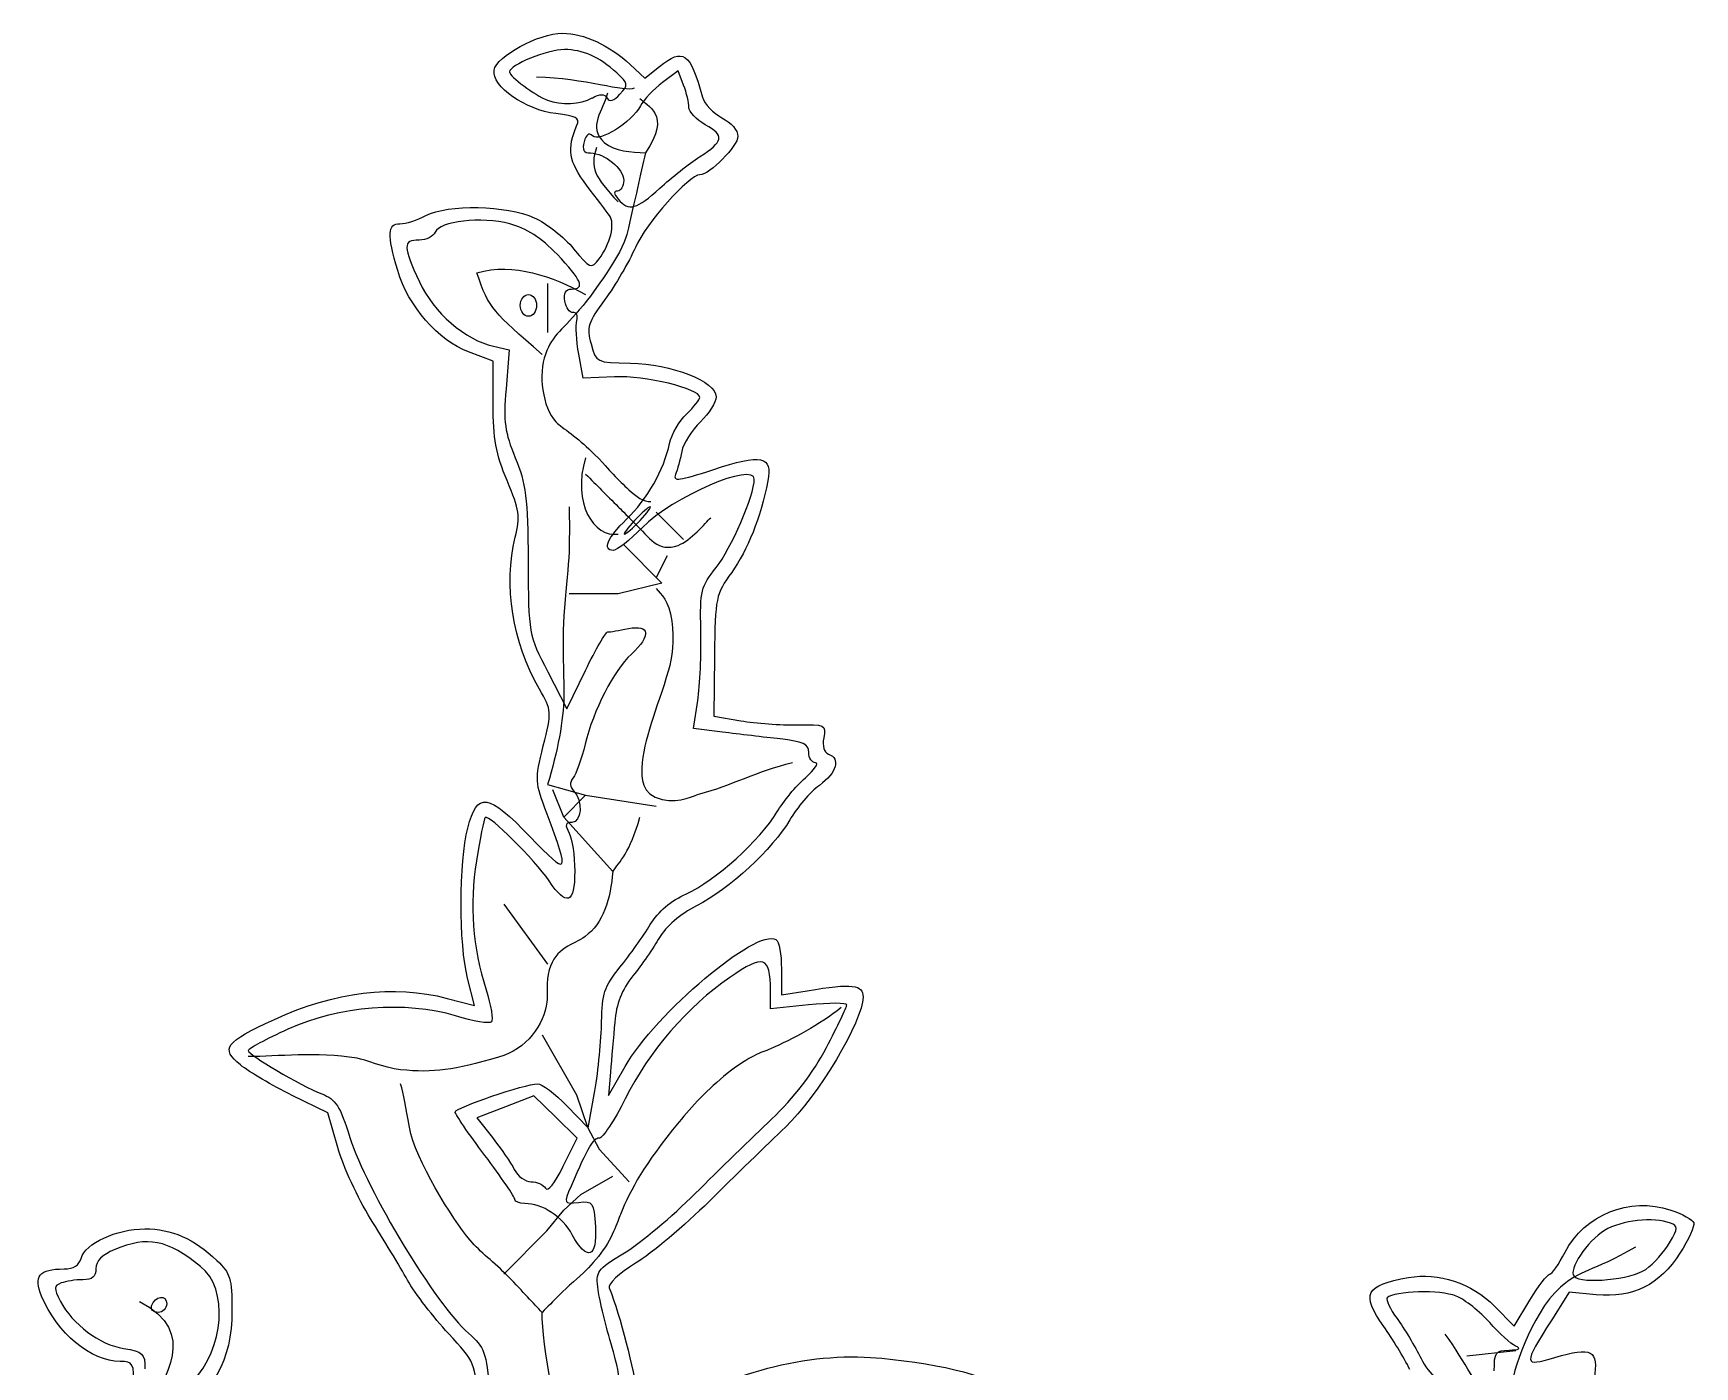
# Model space of a CAD drawing. Extents: x 256 to 402, y -1 to 112.
# Drawn here: x 283.14 to 329.91, y 74.04 to 111.56 of the extents above; entities that cross this region are included whole.
import ezdxf

# ---------------------------------------------------------------- set-up
doc = ezdxf.new("R2010")
doc.units = 0
doc.layers.add('Layer_1', color=7, linetype='CONTINUOUS')

msp = doc.modelspace()

# ---------------------------------------------------------------- linework, layer by layer
at = {"layer": 'Layer_1', "color": 7}
for points in [[(299.94057, 110.681263), (300.35166, 110.296868), (300.76522, 110.622174)], [(301.44607, 110.101066), (301.29453, 110.499658), (300.85082, 110.171609)], [(296.0838, 101.120955), (296.0838, 102.329901), (295.39628, 102.592468)], [(296.09126, 102.753137), (296.53889, 102.654817), (296.44849, 101.55606)], [(299.49823, 101.89385), (298.61723, 101.85304), (298.49651, 102.533454)], [(302.3165, 94.047445), (302.2972, 92.342887), (303.05732, 92.214725)], [(297.62215, 93.597414), (298.16357, 92.556928), (298.68545, 93.6357)], [(302.54356, 91.896879), (301.72802, 91.999101), (301.84471, 92.782505)], [(304.20032, 85.234827), (304.20032, 84.502432), (304.92775, 84.622166)], [(294.79532, 84.407591), (295.56412, 84.208169), (295.3647, 84.976963)], [(304.96674, 84.22419), (303.89475, 84.116534), (303.89275, 84.629788)], [(299.38925, 82.334213), (299.33425, 81.669405), (299.79892, 82.487356)], [(291.71048, 80.213514), (291.43101, 81.189342), (290.42673, 81.678376)], [(297.84045, 81.073377), (297.23306, 81.668652), (296.43166, 81.357211), (295.63026, 81.04577), (296.06493, 80.491011)], [(298.15946, 81.383228), (298.76482, 80.762788), (298.94684, 81.804369)], [(298.05798, 79.681858), (298.44784, 80.478103), (297.84045, 81.073377)], [(324.27217, 75.748219), (324.82957, 75.188652), (325.26651, 75.916078)], [(327.13468, 76.069087), (326.37519, 76.142067), (325.88054, 75.359076)]]:
    msp.add_lwpolyline(points, dxfattribs=at)
for points in [[(298.87055, 109.738242)], [(300.7795, 107.200304)], [(296.85021, 103.903009)], [(300.21934, 97.853891)], [(328.52705, 76.782222)], [(286.47163, 75.753555)]]:
    msp.add_lwpolyline(points, close=True, dxfattribs=at)
at = {"layer": 'Layer_1', "color": 3}
for points in [[(300.67859, 98.083584), (301.4443, 97.317873)], [(299.75974, 97.164731), (300.83173, 96.092735), (299.6066, 95.787217), (298.22832, 95.786451)], [(300.98488, 96.858447), (300.67859, 96.245878)], [(297.61575, 90.426473), (298.68774, 90.120188), (298.07517, 89.50762), (297.76889, 90.273331)], [(298.68769, 90.120188), (300.67854, 89.813904)], [(298.07512, 89.50762), (299.4534, 87.976197)], [(296.39056, 87.057346), (297.6157, 85.372781)], [(297.46256, 83.381932), (298.43271, 81.697368), (298.74328, 80.778514), (299.07131, 80.166711), (299.91283, 79.247092)], [(296.39056, 76.643674), (297.59594, 77.8682), (298.07512, 78.448762), (298.55354, 78.89073), (299.4534, 79.400234)], [(298.23148, 76.335093), (297.94648, 76.055149)], [(323.49668, 74.346547), (324.87496, 74.499689)]]:
    msp.add_lwpolyline(points, dxfattribs=at)
at = {"layer": 'Layer_1', "color": 7}
for points in [[(296.11332, 110.519145), (296.17372, 110.915278), (297.36817, 111.56005), (298.04158, 111.56005)], [(298.04158, 111.56005), (298.63399, 111.56005), (299.36012, 111.224023), (299.94057, 110.681263)], [(298.09056, 111.100708), (297.60547, 111.100708), (296.54387, 110.667948), (296.54387, 110.470203)], [(299.5682, 110.442529), (299.06551, 110.900373), (298.61576, 111.100708), (298.09056, 111.100708)], [(300.76522, 110.622174), (301.44523, 111.15707), (301.62113, 111.032112), (301.98035, 109.758948)], [(297.85428, 109.299704), (296.997, 109.396334), (296.04389, 110.06393), (296.11332, 110.519145)], [(296.54387, 110.470203), (296.54387, 110.342179), (297.26179, 109.812828), (297.61587, 109.679782)], [(299.6561, 109.845478), (299.89735, 110.112061), (299.89213, 110.147535), (299.5682, 110.442529)], [(300.85082, 110.171609), (300.60678, 109.991183), (300.32763, 109.695704), (300.23048, 109.514989)], [(301.59762, 109.475608), (301.59762, 109.600386), (301.52942, 109.881841), (301.44607, 110.101066)], [(297.61587, 109.679782), (298.00076, 109.535158), (298.53784, 109.560181), (298.87055, 109.738242)], [(298.8706, 109.738226), (299.10215, 109.86215), (299.21472, 109.861185), (299.29295, 109.734626)], [(300.23048, 109.514989), (299.97964, 109.048371), (299.07165, 108.481083), (298.88091, 108.671817)], [(299.29295, 109.734626), (299.36585, 109.616637), (299.48073, 109.651706), (299.6561, 109.845478)], [(302.05599, 108.987866), (301.80388, 109.131348), (301.59762, 109.350831), (301.59762, 109.475608)], [(301.98035, 109.758948), (302.03405, 109.568511), (302.2799, 109.308314), (302.52661, 109.180732)], [(298.44421, 108.974056), (298.53111, 109.175596), (298.42231, 109.23568), (297.85428, 109.299704)], [(298.714, 107.287504), (298.21394, 107.949097), (298.15663, 108.307397), (298.44421, 108.974056)], [(301.89209, 108.080872), (302.57987, 108.526757), (302.60657, 108.674512), (302.05599, 108.987866)], [(302.52661, 109.180732), (302.78198, 109.048675), (302.97519, 108.824406), (302.97519, 108.660027)], [(298.64619, 108.507397), (298.58679, 108.280128), (298.63609, 108.190992), (298.82132, 108.190992)], [(298.88091, 108.671817), (298.78036, 108.772368), (298.70093, 108.716727), (298.64619, 108.507397)], [(302.97519, 108.660027), (302.97519, 108.387073), (302.17693, 107.578352), (301.9075, 107.578352)], [(298.82132, 108.190992), (299.2214, 108.190992), (299.75991, 107.746688), (299.75991, 107.416597)], [(300.77945, 107.200304), (301.1031, 107.497707), (301.60379, 107.893963), (301.89209, 108.080872)], [(301.9075, 107.578352), (301.60291, 107.578352), (300.38462, 106.209058), (300.08862, 105.534025)], [(299.36061, 106.430639), (299.28501, 106.531378), (298.99406, 106.916969), (298.714, 107.287504)], [(299.58802, 107.118996), (299.46925, 107.118996), (299.47505, 107.047996), (299.60682, 106.889283)], [(299.75991, 107.416597), (299.75991, 107.252916), (299.68251, 107.118996), (299.58802, 107.118996)], [(299.60682, 106.889283), (299.89419, 106.543014), (300.13318, 106.606398), (300.7795, 107.200304)], [(294.19029, 106.428839), (294.81462, 106.754453), (296.46644, 106.722414), (297.24319, 106.369629)], [(293.40036, 104.88118), (293.09656, 105.904161), (293.11059, 106.200069), (293.46286, 106.200069)], [(293.46286, 106.200069), (293.62169, 106.200069), (293.94903, 106.303015), (294.19029, 106.428839)], [(296.55524, 106.198448), (295.76009, 106.411109), (294.57315, 106.276398), (294.45163, 105.959707)], [(297.88435, 105.340197), (297.44276, 105.799427), (297.01542, 106.075377), (296.55524, 106.198448)], [(297.24319, 106.369629), (297.58606, 106.2139), (298.0847, 105.821875), (298.35129, 105.49846)], [(299.06678, 105.210682), (299.38447, 105.623978), (299.52574, 106.210522), (299.36061, 106.430639)], [(294.00112, 105.740715), (293.54285, 105.740715), (293.54387, 105.559266), (294.00812, 104.56299)], [(294.45163, 105.959707), (294.40543, 105.839262), (294.20268, 105.740715), (294.00112, 105.740715)], [(298.29484, 104.362435), (298.68449, 104.362435), (298.57595, 104.620965), (297.88435, 105.340197)], [(298.35129, 105.49846), (298.82103, 104.928585), (298.84311, 104.919703), (299.06678, 105.210682)], [(300.08862, 105.534025), (299.90952, 105.125586), (299.52336, 104.464984), (299.2305, 104.066021)], [(295.39628, 102.592468), (294.52906, 102.923659), (293.69902, 103.875464), (293.40036, 104.88118)], [(294.00812, 104.56299), (294.40645, 103.707462), (295.30648, 102.925503), (296.09126, 102.753137)], [(298.10704, 104.017865), (298.07144, 104.251171), (298.13204, 104.362435), (298.29484, 104.362435)], [(296.85021, 103.903009), (296.85021, 104.073167), (296.9523, 104.209294), (297.07992, 104.209294)], [(297.07992, 103.596725), (296.9523, 103.596725), (296.85021, 103.732851), (296.85021, 103.903009)], [(297.07992, 104.209294), (297.20754, 104.209294), (297.30963, 104.073167), (297.30963, 103.903009)], [(297.30963, 103.903009), (297.30963, 103.732851), (297.20754, 103.596725), (297.07992, 103.596725)], [(298.3317, 103.706344), (298.2371, 103.688164), (298.13596, 103.828351), (298.10704, 104.017865)], [(299.2305, 104.066021), (298.7527, 103.415128), (298.71284, 103.286937), (298.8424, 102.817789)], [(298.43981, 103.476631), (298.47501, 103.621151), (298.42631, 103.724522), (298.3317, 103.706344)], [(298.49651, 102.533454), (298.43011, 102.907682), (298.40461, 103.332112), (298.43981, 103.476631)], [(298.8424, 102.817789), (298.98634, 102.29655), (298.98973, 102.294888), (299.94727, 102.276656)], [(299.94727, 102.276656), (301.10778, 102.254556), (302.36262, 101.764625), (302.36262, 101.333614)], [(296.44849, 101.55606), (296.37199, 100.626393), (296.41199, 100.327684), (296.70858, 99.615022)], [(301.90429, 101.313979), (301.90429, 101.558861), (300.35051, 101.933331), (299.49823, 101.89385)], [(296.47876, 98.97363), (296.16684, 99.71471), (296.0838, 100.166194), (296.0838, 101.120955)], [(301.52938, 100.847627), (301.73558, 101.041343), (301.90429, 101.251201), (301.90429, 101.313979)], [(302.36262, 101.333614), (302.36262, 101.177922), (302.16334, 100.859621), (301.91978, 100.626276)], [(301.05126, 100.016936), (301.10806, 100.2801), (301.32318, 100.653911), (301.52938, 100.847627)], [(301.91978, 100.626276), (301.67622, 100.392932), (301.43985, 100.018239), (301.39451, 99.793628)], [(299.83815, 97.885327), (300.42628, 98.456507), (300.89071, 99.272579), (301.05126, 100.016936)], [(301.39451, 99.793628), (301.34921, 99.569016), (301.27015, 99.276992), (301.21892, 99.144685)], [(302.26961, 99.279988), (303.64667, 99.732483), (303.95974, 99.668676), (303.81888, 98.964228)], [(296.70858, 99.615022), (297.0123, 98.885121), (297.06051, 98.496892), (297.0699, 96.705319)], [(303.43571, 99.010799), (303.43571, 99.51014), (301.14544, 98.522339), (300.27603, 97.648017)], [(301.21892, 99.144685), (301.14172, 98.945233), (301.32122, 98.968352), (302.26961, 99.279988)], [(296.70847, 97.379009), (296.8545, 97.95894), (296.82779, 98.144374), (296.47876, 98.97363)], [(302.36434, 96.530041), (302.77579, 97.042043), (303.43571, 98.570079), (303.43571, 99.010799)], [(303.81888, 98.964228), (303.61185, 97.928872), (303.24858, 97.012092), (302.79999, 96.392828)], [(300.50244, 98.236747), (300.46034, 98.236747), (300.26401, 98.064462), (300.06619, 97.853891)], [(300.21934, 97.853891), (300.41716, 98.064462), (300.54455, 98.236747), (300.50244, 98.236747)], [(299.47203, 97.011609), (299.1524, 97.011609), (299.29918, 97.361879), (299.83815, 97.885327)], [(300.06619, 97.853891), (299.86837, 97.64332), (299.74098, 97.471035), (299.78309, 97.471035)], [(299.78309, 97.471035), (299.82519, 97.471035), (300.02151, 97.64332), (300.21934, 97.853891)], [(297.38919, 93.106408), (296.62517, 94.431803), (296.36986, 96.034259), (296.70847, 97.379009)], [(300.27603, 97.648017), (299.92797, 97.297992), (299.56617, 97.011609), (299.47203, 97.011609)], [(297.0699, 96.705319), (297.0807, 94.645971), (297.0828, 94.633836), (297.62215, 93.597414)], [(301.93281, 94.761671), (301.90601, 95.882059), (301.93312, 95.993527), (302.36434, 96.530041)], [(302.79999, 96.392828), (302.35317, 95.776006), (302.33506, 95.688161), (302.3165, 94.047445)], [(298.68545, 93.6357), (298.97249, 94.229023), (299.25432, 94.71447), (299.31174, 94.71447)], [(299.31174, 94.71447), (299.36914, 94.71447), (299.63151, 94.75754), (299.89473, 94.81018)], [(299.89473, 94.81018), (300.50407, 94.932048), (300.53938, 94.616491), (299.97533, 94.090306)], [(301.84471, 92.782505), (301.90891, 93.213377), (301.94851, 94.104001), (301.93281, 94.761671)], [(299.97533, 94.090306), (299.47417, 93.622821), (298.91022, 92.524678), (298.67361, 91.555534)], [(297.49737, 91.50784), (297.73829, 92.47765), (297.73651, 92.503896), (297.38919, 93.106408)], [(303.05732, 92.214725), (303.47539, 92.144235), (304.18755, 92.093469), (304.6399, 92.101907)], [(304.16309, 91.70418), (303.72089, 91.75394), (302.9921, 91.840657), (302.54356, 91.896879)], [(304.96708, 91.326383), (304.96708, 91.559409), (304.81515, 91.630802), (304.16309, 91.70418)], [(304.6399, 92.101907), (305.43503, 92.116747), (305.45994, 92.104707), (305.39002, 91.738935)], [(305.39002, 91.738935), (305.34562, 91.506732), (305.39802, 91.32994), (305.52472, 91.281184)], [(297.60358, 89.593563), (297.26167, 90.497433), (297.25888, 90.547772), (297.49737, 91.50784)], [(298.67361, 91.555534), (298.57341, 91.145127), (298.4216, 90.720277), (298.33626, 90.611422)], [(305.15851, 91.034942), (305.05323, 91.037242), (304.96708, 91.168357), (304.96708, 91.326383)], [(305.52472, 91.281184), (305.87042, 91.148524), (305.75775, 90.761114), (305.26819, 90.399173)], [(304.87379, 90.613801), (305.13567, 90.843162), (305.2638, 91.032676), (305.15851, 91.034942)], [(298.33626, 90.611422), (298.22991, 90.47578), (298.23686, 90.35772), (298.35836, 90.236223)], [(304.07089, 89.644475), (304.25061, 89.948244), (304.61191, 90.384439), (304.87379, 90.613801)], [(305.26819, 90.399173), (305.01325, 90.210686), (304.64003, 89.77554), (304.43881, 89.43218)], [(295.3687, 89.19992), (295.63755, 90.232353), (295.94162, 90.189666), (297.1243, 88.953459)], [(298.35836, 90.236223), (298.62072, 89.973866), (298.5801, 89.354488), (298.30056, 89.354488)], [(295.86518, 89.491649), (295.82478, 89.451249), (295.71228, 88.906134), (295.61518, 88.280278)], [(297.6615, 87.70934), (297.24362, 88.323245), (295.96521, 89.59168), (295.86518, 89.491649)], [(297.1243, 88.953459), (298.21621, 87.812122), (298.25689, 87.866455), (297.60358, 89.593563)], [(298.30056, 89.354488), (298.11558, 89.354488), (298.09925, 89.291338), (298.22396, 89.058271)], [(301.52746, 87.350558), (302.32052, 87.701365), (303.6086, 88.863088), (304.07089, 89.644475)], [(304.43881, 89.43218), (303.95291, 88.603063), (302.73391, 87.479754), (301.80865, 87.008488)], [(295.3647, 84.976963), (295.12191, 85.91293), (295.12431, 88.260205), (295.3687, 89.19992)], [(298.22396, 89.058271), (298.31116, 88.895353), (298.38249, 88.412955), (298.38249, 87.986276)], [(295.61518, 88.280278), (295.41966, 87.020126), (295.50673, 85.861034), (295.8881, 84.647222)], [(298.38249, 87.986276), (298.38249, 87.066577), (298.15778, 86.980263), (297.6615, 87.70934)], [(300.5077, 86.480822), (300.73262, 86.851888), (301.09087, 87.157436), (301.52746, 87.350558)], [(301.80865, 87.008488), (301.35802, 86.778971), (300.94335, 86.423941), (300.76509, 86.115035)], [(299.65433, 85.280456), (299.93299, 85.626043), (300.31701, 86.166208), (300.5077, 86.480822)], [(299.79892, 82.487356), (300.65075, 83.986834), (303.51055, 86.393524), (304.04673, 86.062146)], [(300.76509, 86.115035), (300.60241, 85.833109), (300.2671, 85.348455), (300.01997, 85.038028)], [(304.04673, 86.062146), (304.13123, 86.009936), (304.20032, 85.637643), (304.20032, 85.234827)], [(303.89275, 84.629788), (303.88875, 85.597609), (303.70417, 85.656261), (302.74468, 84.995437)], [(299.13827, 83.749034), (299.14627, 84.535151), (299.21327, 84.733495), (299.65433, 85.280456)], [(289.92865, 83.816918), (291.61986, 84.596449), (293.28714, 84.798808), (294.79532, 84.407591)], [(300.01997, 85.038028), (299.70239, 84.639108), (299.55211, 84.25743), (299.50745, 83.736319)], [(302.74468, 84.995437), (301.56508, 84.183013), (300.46775, 82.910015), (299.80271, 81.582486)], [(304.92775, 84.622166), (306.20629, 84.832616), (306.49746, 84.798636), (306.49746, 84.438974)], [(295.03007, 83.912879), (293.62014, 84.339773), (291.73894, 84.19099), (290.30424, 83.539117)], [(295.8881, 84.647222), (296.02671, 84.206046), (296.09378, 83.798746), (296.03715, 83.742112)], [(306.49746, 84.438974), (306.49746, 83.778187), (305.22299, 81.646858), (304.3102, 80.781175)], [(306.03874, 84.223883), (306.03874, 84.283283), (305.55634, 84.283443), (304.96674, 84.22419)], [(305.46577, 83.021489), (305.7809, 83.623404), (306.03874, 84.164481), (306.03874, 84.223883)], [(288.97377, 82.534351), (288.40255, 83.001506), (288.52949, 83.172007), (289.92865, 83.816918)], [(296.03715, 83.742112), (295.98055, 83.685482), (295.52733, 83.762322), (295.03007, 83.912879)], [(298.94684, 81.804369), (299.04695, 82.377241), (299.13309, 83.252338), (299.13827, 83.749034)], [(299.50745, 83.736319), (299.47265, 83.330806), (299.41955, 82.699859), (299.38925, 82.334213)], [(290.30424, 83.539117), (289.69358, 83.26166), (289.19395, 82.991063), (289.19395, 82.937789)], [(289.19395, 82.937789), (289.19395, 82.816765), (290.64295, 81.963403), (291.26391, 81.718722)], [(303.92078, 81.008246), (304.5596, 81.612121), (305.08921, 82.30225), (305.46577, 83.021489)], [(290.42673, 81.678376), (289.87437, 81.947344), (289.22054, 82.332534), (288.97377, 82.534351)], [(295.01625, 81.209772), (295.02025, 81.32784), (296.99276, 82.00367), (297.33354, 82.00367)], [(297.33354, 82.00367), (297.45485, 82.00367), (297.82651, 81.724472), (298.15946, 81.383228)], [(291.26391, 81.718722), (291.6545, 81.564814), (291.77658, 81.375757), (292.05409, 80.494976)], [(299.80271, 81.582486), (299.49679, 80.971832), (299.16641, 80.472205), (299.06853, 80.472205)], [(295.85512, 79.985381), (295.39187, 80.60118), (295.01438, 81.152155), (295.01625, 81.209772)], [(301.77548, 78.917934), (302.42079, 79.562236), (303.38618, 80.502876), (303.92078, 81.008246)], [(292.05409, 80.494976), (292.52144, 79.011706), (294.4719, 75.79122), (295.39234, 74.983061)], [(296.06493, 80.491011), (296.304, 80.185892), (296.58091, 79.781194), (296.68029, 79.59168)], [(299.06853, 80.472205), (298.89734, 80.472205), (298.74691, 80.214814), (298.28155, 79.125664)], [(304.3102, 80.781175), (303.82017, 80.316427), (302.85415, 79.377088), (302.1635, 78.693755)], [(292.63472, 78.208651), (292.28009, 78.77462), (291.86419, 79.676808), (291.71048, 80.213514)], [(296.6974, 78.750145), (296.6974, 78.813725), (296.31838, 79.369584), (295.85512, 79.985381)], [(296.68029, 79.59168), (296.77969, 79.402167), (296.99232, 79.24711), (297.15284, 79.24711)], [(297.55641, 79.066363), (297.62541, 78.954674), (297.81707, 79.189843), (298.05798, 79.681858)], [(297.15284, 79.24711), (297.31336, 79.24711), (297.49497, 79.16577), (297.55641, 79.066363)], [(298.28155, 79.125664), (298.06612, 78.621454), (298.06615, 78.621408), (298.49204, 78.666237)], [(296.97316, 78.634541), (296.82149, 78.634541), (296.6974, 78.686561), (296.6974, 78.750145)], [(298.31311, 77.758013), (298.03941, 78.266282), (297.47642, 78.634541), (296.97316, 78.634541)], [(298.49204, 78.666237), (298.8989, 78.709057), (298.92006, 78.678507), (298.96464, 77.983644)], [(299.78418, 77.249898), (300.23409, 77.523017), (301.13017, 78.273633), (301.77548, 78.917934)], [(302.1635, 78.693755), (301.47285, 78.01042), (300.54184, 77.226686), (300.09459, 76.952122)], [(326.25579, 77.26208), (326.79831, 78.325507), (328.07446, 78.835325), (329.23049, 78.450461)], [(293.67642, 76.480214), (293.45811, 76.864884), (292.98935, 77.642681), (292.63472, 78.208651)], [(329.22647, 78.082479), (328.74483, 78.267302), (327.85063, 78.167309), (327.37127, 77.875029)], [(329.23049, 78.450461), (329.55919, 78.34103), (329.85145, 78.180134), (329.87995, 78.092912)], [(284.48625, 77.089924), (284.59663, 77.51203), (285.48258, 77.922612), (286.28301, 77.922612)], [(287.85245, 76.861906), (286.91093, 77.619401), (286.36312, 77.727941), (285.43619, 77.340647)], [(286.28301, 77.922612), (287.03563, 77.922612), (287.66046, 77.647844), (288.31215, 77.030299)], [(298.96464, 77.983644), (299.02134, 77.099575), (298.72329, 76.996348), (298.31311, 77.758013)], [(327.37127, 77.875029), (326.87589, 77.572978), (326.3379, 76.763531), (326.5149, 76.586537)], [(329.20067, 77.531868), (329.4407, 77.943329), (329.44332, 77.999251), (329.22647, 78.082479)], [(329.87995, 78.092912), (329.90845, 78.005692), (329.7335, 77.621698), (329.49118, 77.239594)], [(285.43619, 77.340647), (285.07493, 77.189701), (284.90511, 77.018312), (284.90511, 76.804649)], [(299.04201, 76.200794), (298.96921, 76.731124), (298.99901, 76.773272), (299.78418, 77.249898)], [(325.82183, 76.643503), (325.88693, 76.643503), (326.08222, 76.921862), (326.25579, 77.26208)], [(329.49118, 77.239594), (328.9229, 76.343508), (328.17012, 75.969593), (327.13468, 76.069087)], [(328.52701, 76.782222), (328.75058, 76.942641), (329.05373, 77.279981), (329.20067, 77.531868)], [(283.37588, 76.024847), (283.14005, 76.594196), (283.30068, 76.790313), (284.0063, 76.794416)], [(284.0063, 76.794416), (284.27355, 76.795916), (284.43545, 76.895652), (284.48625, 77.089924)], [(284.90511, 76.804649), (284.90511, 76.574538), (284.80611, 76.49055), (284.53478, 76.49055)], [(287.61608, 73.606672), (288.52428, 74.579364), (288.64379, 76.225243), (287.85245, 76.861906)], [(288.31215, 77.030299), (288.6882, 76.673951), (288.73329, 76.52369), (288.73329, 75.626855)], [(300.09459, 76.952122), (299.62333, 76.662813), (299.31255, 76.371791), (299.35546, 76.259974)], [(321.84761, 76.553289), (322.68974, 76.705282), (323.62973, 76.393163), (324.27217, 75.748219)], [(326.5149, 76.586537), (326.7383, 76.363134), (328.13185, 76.498657), (328.52705, 76.782222)], [(283.926, 76.39905), (283.71515, 76.31814), (283.71306, 76.258217), (283.908, 75.881294)], [(284.53478, 76.49055), (284.3311, 76.49055), (284.05715, 76.44937), (283.926, 76.39905)], [(294.82807, 74.976929), (294.41297, 75.419064), (293.89473, 76.095542), (293.67642, 76.480214)], [(299.35546, 76.259974), (299.6629, 75.458777), (300.05358, 73.959079), (300.14458, 73.230744)], [(321.16074, 75.170367), (320.50986, 76.098046), (320.62651, 76.332893), (321.84761, 76.553289)], [(325.26651, 75.916078), (325.50683, 76.316162), (325.75673, 76.643503), (325.82183, 76.643503)], [(285.58627, 74.193343), (284.76492, 74.193343), (283.80509, 74.988652), (283.37588, 76.024847)], [(283.908, 75.881294), (284.24032, 75.238656), (285.00994, 74.664195), (285.6827, 74.556615)], [(286.47163, 75.753553), (286.56633, 76.037512), (286.89596, 76.08461), (286.89596, 75.814173)], [(286.89596, 75.814173), (286.89596, 75.680813), (286.78685, 75.571699), (286.65349, 75.571699)], [(299.43888, 74.579586), (299.26231, 75.167361), (299.08372, 75.896905), (299.04201, 76.200794)], [(321.25212, 75.981322), (321.20502, 75.934182), (321.32902, 75.670787), (321.52768, 75.396004)], [(323.18884, 76.031882), (322.75601, 76.211166), (321.44781, 76.177018), (321.25212, 75.981322)], [(324.13539, 75.284825), (323.86925, 75.590302), (323.4433, 75.926477), (323.18884, 76.031882)], [(286.65349, 75.571699), (286.52012, 75.571699), (286.43829, 75.653539), (286.47163, 75.753555)], [(288.73329, 75.626855), (288.73329, 74.199335), (288.21246, 73.296226), (286.97654, 72.580665)], [(321.52768, 75.396004), (321.72639, 75.121223), (322.03093, 74.617628), (322.20445, 74.276907)], [(325.88054, 75.359076), (325.07179, 74.078902), (325.07475, 74.042563), (325.96624, 74.303913)], [(295.66656, 72.919771), (295.58306, 74.169074), (295.58036, 74.175592), (294.82807, 74.976929)], [(295.39234, 74.983061), (295.84454, 74.586024), (295.89433, 74.449736), (295.99322, 73.338073)], [(321.88817, 73.969605), (321.71971, 74.299894), (321.39237, 74.840237), (321.16074, 75.170367)], [(324.86211, 74.625321), (324.72855, 74.682571), (324.40153, 74.979349), (324.13539, 75.284825)], [(285.6827, 74.556615), (286.23216, 74.468755), (286.28359, 74.41976), (286.2855, 73.982418)], [(299.75991, 72.636061), (299.75991, 73.117225), (299.61544, 73.991813), (299.43888, 74.579586)], [(300.80755, 72.642526), (302.42562, 73.784488), (304.73597, 74.435212), (306.7107, 74.305182)], [(324.26501, 73.925417), (324.26301, 74.447797), (324.30071, 74.500673), (324.68381, 74.510464)], [(324.68381, 74.510464), (324.97397, 74.517864), (325.02942, 74.553604), (324.86211, 74.625321)], [(325.96624, 74.303913), (327.01766, 74.612125), (327.20002, 74.513059), (327.07904, 73.699393)], [(285.97673, 73.449006), (285.97673, 74.144737), (285.95123, 74.193343), (285.58627, 74.193343)], [(306.7107, 74.305182), (308.37566, 74.195549), (310.16776, 73.77228), (310.28744, 73.460407)], [(322.20445, 74.276907), (322.43119, 73.831698), (322.74706, 73.534317), (323.32722, 73.219872)]]:
    msp.add_open_spline(points, degree=3, dxfattribs=at)
at = {"layer": 'Layer_1', "color": 3}
for points in [[(297.30943, 110.334963), (298.641, 110.307393), (299.81729, 109.886715), (300.06599, 110.028678)], [(299.30028, 109.875536), (299.19324, 109.394363), (298.72232, 108.921766), (299.21238, 108.487761)], [(300.21914, 109.722394), (300.39341, 109.513355), (301.13385, 109.299262), (300.37228, 108.190972)], [(298.994, 108.344114), (298.80793, 107.783919), (298.9307, 107.529857), (299.60657, 106.812691)], [(299.21238, 108.487761), (299.50886, 108.225275), (299.97533, 108.223744), (300.37228, 108.190972)], [(300.37228, 108.190972), (300.22633, 107.58024), (300.09371, 106.921116), (299.84715, 105.893838)], [(299.84715, 105.893838), (299.71836, 105.357228), (298.89262, 104.240361), (298.6165, 103.902989)], [(295.62487, 104.821842), (296.66317, 105.12001), (297.75753, 104.719543), (298.68771, 104.209274)], [(297.46258, 102.524709), (296.08169, 103.738208), (295.98092, 103.778178), (295.62487, 104.821842)], [(297.61572, 104.515558), (297.61572, 103.845254), (297.61572, 103.600839), (297.61572, 103.137278)], [(298.6165, 103.902989), (298.03563, 103.192715), (297.77223, 103.115072), (297.55492, 102.524709)], [(297.55492, 102.524709), (297.3543, 101.97937), (297.47242, 101.031419), (297.84742, 100.627124)], [(297.84742, 100.627124), (297.93752, 100.530184), (298.41956, 100.21073), (298.77592, 99.870907)], [(298.77592, 99.870907), (299.23703, 99.431236), (299.32815, 99.291264), (299.4594, 99.155274)], [(298.68771, 99.615007), (298.2946, 98.340557), (298.92355, 97.358456), (299.60657, 97.471015)], [(298.68771, 99.15558), (299.00763, 98.835666), (299.26751, 98.575784), (299.60733, 98.235961)], [(299.4594, 99.155274), (299.62249, 98.986205), (299.75343, 98.85389), (299.90795, 98.713458)], [(299.90795, 98.713458), (300.10658, 98.533057), (300.32618, 98.357096), (300.52542, 98.389869)], [(298.22829, 98.236727), (298.22829, 97.9966), (298.23329, 97.685874), (298.22767, 97.164425)], [(299.60733, 98.235961), (299.66643, 98.176851), (299.80106, 98.036263), (300.06599, 97.778066)], [(300.06599, 97.778066), (300.48162, 97.373158), (300.72481, 96.943441), (301.29036, 97.15202)], [(301.29036, 97.15202), (301.65209, 97.285254), (302.06006, 97.782813), (302.20998, 97.930442)], [(298.22767, 97.164425), (298.22167, 96.654614), (298.16107, 96.256291), (298.11006, 95.633309)], [(300.67859, 95.939593), (300.80647, 95.761795), (301.03204, 95.625498), (301.11612, 95.019974)], [(298.11006, 95.633309), (298.00393, 94.334356), (298.08416, 93.662062), (298.07456, 92.876749)], [(301.11612, 95.019974), (301.18562, 94.518433), (301.11566, 93.952879), (301.02312, 93.64246)], [(301.02312, 93.64246), (300.68376, 92.503541), (300.30764, 91.699238), (300.27242, 90.886206)], [(298.07456, 92.876749), (298.06656, 92.266017), (297.90335, 91.333841), (297.61575, 90.426473)], [(300.27242, 90.886206), (300.26202, 90.647763), (300.23852, 90.125089), (300.84073, 90.000584)], [(301.90369, 90.161384), (302.76665, 90.384818), (303.52133, 90.804887), (304.50711, 91.039042)], [(300.84073, 90.000584), (301.35452, 89.894304), (301.76801, 90.126314), (301.90369, 90.161384)], [(299.4534, 87.976197), (299.64284, 88.242512), (299.93167, 88.511429), (300.21912, 89.50762)], [(299.4534, 87.976197), (299.3908, 87.211099), (299.18372, 86.511698), (298.67115, 86.145535)], [(298.67115, 86.145535), (298.3491, 85.915362), (297.83745, 85.835269), (297.6644, 85.205242)], [(297.6644, 85.205242), (297.5733, 84.873229), (297.6223, 84.50431), (297.599, 84.300784)], [(297.599, 84.300784), (297.5281, 83.677954), (297.02717, 82.968446), (296.23742, 82.748228)], [(305.88538, 84.147644), (305.26316, 83.659426), (304.50894, 83.254059), (303.89453, 82.986979)], [(292.25572, 82.722653), (291.07316, 82.908568), (290.03562, 82.769363), (289.19287, 82.769363)], [(303.89453, 82.986979), (303.61994, 82.867528), (303.33694, 82.8199), (302.67169, 82.290947)], [(293.48086, 82.400748), (292.98912, 82.453428), (292.49324, 82.685286), (292.25572, 82.722653)], [(296.23742, 82.748228), (294.96343, 82.392938), (294.42375, 82.299981), (293.48086, 82.400748)], [(293.72803, 80.778514), (293.62221, 81.360455), (293.57412, 81.696908), (293.48086, 82.003652)], [(302.67169, 82.290947), (302.13554, 81.864752), (301.66401, 81.352798), (301.3173, 80.931044)], [(301.3173, 80.931044), (300.311, 79.707285), (299.98144, 79.070672), (299.6678, 78.328239)], [(295.43648, 77.602192), (294.93831, 78.193167), (293.89281, 79.872831), (293.72803, 80.778514)], [(299.6678, 78.328239), (299.5857, 78.133901), (299.44284, 77.633739), (299.04941, 77.146747)], [(296.51338, 76.576139), (296.10725, 76.992532), (295.72531, 77.259612), (295.43648, 77.602192)], [(328.24414, 77.409385), (326.97582, 76.687626), (326.69082, 76.78043), (326.12848, 76.277664)], [(299.04941, 77.146747), (298.64634, 76.647962), (298.33883, 76.437851), (298.23148, 76.335093)], [(297.46256, 75.571679), (297.21982, 75.823138), (296.9336, 76.145349), (296.51338, 76.576139)], [(326.12848, 76.277664), (325.26599, 75.50644), (324.77302, 73.832596), (324.73565, 73.434579)], [(286.12998, 75.877963), (287.85283, 75.005359), (286.73535, 73.667508), (286.50181, 72.968261)], [(297.94648, 76.055149), (297.76486, 75.876125), (297.62106, 75.730028), (297.46256, 75.571679)], [(298.29407, 71.769316), (297.86558, 72.29), (297.46312, 74.690198), (297.46251, 75.571685)], [(324.46656, 72.953559), (323.63653, 73.508393), (323.51249, 74.126169), (322.88414, 74.95911)]]:
    msp.add_open_spline(points, degree=3, dxfattribs=at)

doc.saveas('drawing.dxf')
